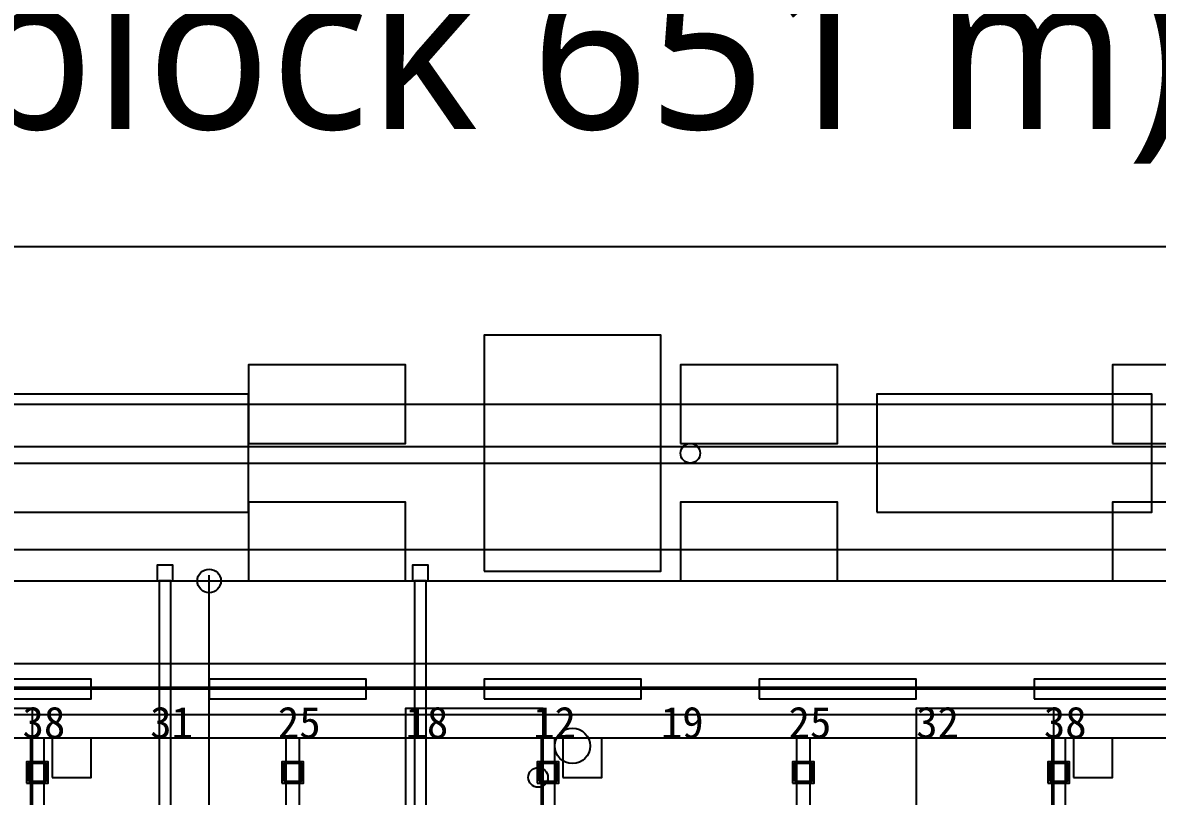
# Model space of a CAD drawing. Header units: metres. Extents: x -1640 to 1560, y -268 to 2338.
# Drawn here: x -129.5 to -71.7, y 1461 to 1500.4 of the extents above; entities that cross this region are included whole.
import ezdxf

# ---------------------------------------------------------------- set-up
doc = ezdxf.new("R2010")
doc.units = ezdxf.units.M
for name, color, linetype in [('1F_EHS_EXIT_DOOR_CONCEPT', 3, 'Continuous'), ('1F_EHS_EXTINGUISHER_HYDRANT_CABINET_CONCEPT', 1, 'Continuous'), ('1F_ELEC', 6, 'Continuous'), ('1F_STRUCT_COLUMN', 8, 'Continuous'), ('1F_SUPPORT', 4, 'Continuous'), ('1F_ZONE', 3, 'Continuous'), ('2F_EHS_EXIT_DOOR_CONCEPT', 3, 'Continuous'), ('2F_EHS_EXTINGUISHER_HYDRANT_CABINET_CONCEPT', 1, 'Continuous'), ('2F_STRUCT_COLUMN', 8, 'Continuous'), ('2F_SUPPORT', 4, 'Continuous'), ('2F_ZONE', 3, 'Continuous'), ('3F_EHS_EGRESS_DIST_M', 2, 'Continuous'), ('3F_EHS_EXIT_DOOR_CONCEPT', 3, 'Continuous'), ('3F_EHS_EXTINGUISHER_HYDRANT_CABINET_CONCEPT', 1, 'Continuous'), ('3F_SUPPORT', 4, 'Continuous'), ('3F_ZONE', 3, 'Continuous'), ('4F_DCC', 3, 'Continuous'), ('4F_MAU', 2, 'Continuous'), ('4F_STRUCT_PLENUM_TRUSS_CONCEPT', 9, 'Continuous'), ('4F_SUPPORT', 4, 'Continuous'), ('4F_ZONE', 3, 'Continuous'), ('5F_EHS_EXIT_DOOR_CONCEPT', 3, 'Continuous'), ('5F_EHS_EXTINGUISHER_HYDRANT_CABINET_CONCEPT', 1, 'Continuous'), ('5F_ELEC', 6, 'Continuous'), ('5F_STRUCT_COLUMN', 8, 'Continuous'), ('5F_SUPPORT', 4, 'Continuous'), ('5F_ZONE', 3, 'Continuous'), ('6F_EHS_EXIT_DOOR_CONCEPT', 3, 'Continuous'), ('6F_EHS_EXTINGUISHER_HYDRANT_CABINET_CONCEPT', 1, 'Continuous'), ('6F_STRUCT_COLUMN', 8, 'Continuous'), ('6F_SUPPORT', 4, 'Continuous'), ('6F_ZONE', 3, 'Continuous'), ('7F_EHS_EGRESS_DIST_M', 2, 'Continuous'), ('7F_EHS_EXIT_DOOR_CONCEPT', 3, 'Continuous'), ('7F_EHS_EXTINGUISHER_HYDRANT_CABINET_CONCEPT', 1, 'Continuous'), ('7F_SUPPORT', 4, 'Continuous'), ('7F_ZONE', 3, 'Continuous'), ('8F_DCC', 3, 'Continuous'), ('8F_MAU', 2, 'Continuous'), ('8F_STRUCT_PLENUM_TRUSS_CONCEPT', 9, 'Continuous'), ('8F_SUPPORT', 4, 'Continuous'), ('8F_ZONE', 3, 'Continuous'), ('EHS_TREATED_EXHAUST', 30, 'Continuous'), ('OUTLINE', 7, 'Continuous'), ('RF_RSC', 4, 'Continuous'), ('RF_STACK', 2, 'Continuous'), ('TEXT', 7, 'Continuous'), ('UTIL_CHW.R_CONCEPT', 2, 'Continuous'), ('UTIL_CHW.S_CONCEPT', 1, 'Continuous'), ('UTIL_ELEC.EMERG_CONCEPT', 4, 'Continuous'), ('UTIL_ELEC.LV_CONCEPT', 2, 'Continuous'), ('UTIL_ELEC.LV_RISER', 2, 'Continuous'), ('UTIL_ELEC.MV_CONCEPT', 1, 'Continuous'), ('UTIL_ELEC.UPS_CONCEPT', 3, 'Continuous'), ('UTIL_EXH.HEAT_CONCEPT', 1, 'Continuous'), ('UTIL_EXH.VOC_CONCEPT', 6, 'Continuous')]:
    doc.layers.add(name, color=color, linetype=linetype)
doc.styles.add('KO', font='malgun.ttf')

msp = doc.modelspace()

# ---------------------------------------------------------------- linework, layer by layer
at = {"layer": '1F_EHS_EXIT_DOOR_CONCEPT'}
msp.add_circle((-101.5, 1463.6), 0.9, dxfattribs=at)
at = {"layer": '1F_EHS_EXTINGUISHER_HYDRANT_CABINET_CONCEPT'}
for centre in [(-95.5, 1478.5), (-103.25, 1462)]:
    msp.add_circle(centre, 0.5, dxfattribs=at)
at = {"layer": '1F_ELEC'}
for points in [[(-118, 1479), (-110, 1479), (-110, 1483), (-118, 1483)], [(-96, 1479), (-88, 1479), (-88, 1483), (-96, 1483)], [(-74, 1479), (-66, 1479), (-66, 1483), (-74, 1483)], [(-118, 1472), (-110, 1472), (-110, 1476), (-118, 1476)], [(-96, 1472), (-88, 1472), (-88, 1476), (-96, 1476)], [(-74, 1472), (-66, 1472), (-66, 1476), (-74, 1476)]]:
    msp.add_lwpolyline(points, close=True, dxfattribs=at)
at = {"layer": '1F_STRUCT_COLUMN'}
for points in [[(-129.3, 1461.7), (-128.2, 1461.7), (-128.2, 1462.8), (-129.3, 1462.8)], [(-116.3, 1461.7), (-115.2, 1461.7), (-115.2, 1462.8), (-116.3, 1462.8)], [(-103.3, 1461.7), (-102.2, 1461.7), (-102.2, 1462.8), (-103.3, 1462.8)], [(-90.3, 1461.7), (-89.2, 1461.7), (-89.2, 1462.8), (-90.3, 1462.8)], [(-77.3, 1461.7), (-76.2, 1461.7), (-76.2, 1462.8), (-77.3, 1462.8)]]:
    msp.add_lwpolyline(points, close=True, dxfattribs=at)
at = {"layer": '1F_SUPPORT'}
msp.add_lwpolyline([(-106, 1472.5), (-97, 1472.5), (-97, 1484.5), (-106, 1484.5)], close=True, dxfattribs=at)
at = {"layer": '1F_ZONE'}
msp.add_lwpolyline([(-280, 1306), (-3.5, 1306), (-3.5, 1464), (-280, 1464)], close=True, dxfattribs=at)
at = {"layer": '2F_EHS_EXIT_DOOR_CONCEPT'}
msp.add_circle((-101.5, 1463.6), 0.9, dxfattribs=at)
at = {"layer": '2F_EHS_EXTINGUISHER_HYDRANT_CABINET_CONCEPT'}
msp.add_circle((-95.5, 1478.5), 0.5, dxfattribs=at)
at = {"layer": '2F_STRUCT_COLUMN'}
for points in [[(-129.2, 1461.8), (-128.3, 1461.8), (-128.3, 1462.7), (-129.2, 1462.7)], [(-116.2, 1461.8), (-115.3, 1461.8), (-115.3, 1462.7), (-116.2, 1462.7)], [(-103.2, 1461.8), (-102.3, 1461.8), (-102.3, 1462.7), (-103.2, 1462.7)], [(-90.2, 1461.8), (-89.3, 1461.8), (-89.3, 1462.7), (-90.2, 1462.7)], [(-77.2, 1461.8), (-76.3, 1461.8), (-76.3, 1462.7), (-77.2, 1462.7)]]:
    msp.add_lwpolyline(points, close=True, dxfattribs=at)
at = {"layer": '2F_SUPPORT'}
msp.add_lwpolyline([(-106, 1472.5), (-97, 1472.5), (-97, 1484.5), (-106, 1484.5)], close=True, dxfattribs=at)
at = {"layer": '2F_ZONE'}
msp.add_lwpolyline([(-280, 1306), (-3.5, 1306), (-3.5, 1464), (-280, 1464)], close=True, dxfattribs=at)
at = {"layer": '3F_EHS_EXIT_DOOR_CONCEPT'}
msp.add_circle((-101.5, 1463.6), 0.9, dxfattribs=at)
at = {"layer": '3F_EHS_EXTINGUISHER_HYDRANT_CABINET_CONCEPT'}
msp.add_circle((-95.5, 1478.5), 0.5, dxfattribs=at)
at = {"layer": '3F_SUPPORT'}
msp.add_lwpolyline([(-106, 1472.5), (-97, 1472.5), (-97, 1484.5), (-106, 1484.5)], close=True, dxfattribs=at)
at = {"layer": '3F_ZONE'}
msp.add_lwpolyline([(-280, 1306), (-3.5, 1306), (-3.5, 1464), (-280, 1464)], close=True, dxfattribs=at)
at = {"layer": '4F_DCC'}
for points in [[(-134, 1466), (-126, 1466), (-126, 1467), (-134, 1467)], [(-120, 1466), (-112, 1466), (-112, 1467), (-120, 1467)], [(-106, 1466), (-98, 1466), (-98, 1467), (-106, 1467)], [(-92, 1466), (-84, 1466), (-84, 1467), (-92, 1467)], [(-78, 1466), (-70, 1466), (-70, 1467), (-78, 1467)]]:
    msp.add_lwpolyline(points, close=True, dxfattribs=at)
at = {"layer": '4F_MAU'}
for points in [[(-132, 1475.5), (-118, 1475.5), (-118, 1481.5), (-132, 1481.5)], [(-86, 1475.5), (-72, 1475.5), (-72, 1481.5), (-86, 1481.5)]]:
    msp.add_lwpolyline(points, close=True, dxfattribs=at)
at = {"layer": '4F_STRUCT_PLENUM_TRUSS_CONCEPT'}
for points in [[(-129.1, 1306), (-128.4, 1306), (-128.4, 1464), (-129.1, 1464)], [(-116.1, 1306), (-115.4, 1306), (-115.4, 1464), (-116.1, 1464)], [(-103.1, 1306), (-102.4, 1306), (-102.4, 1464), (-103.1, 1464)], [(-90.1, 1306), (-89.4, 1306), (-89.4, 1464), (-90.1, 1464)], [(-77.1, 1306), (-76.4, 1306), (-76.4, 1464), (-77.1, 1464)]]:
    msp.add_lwpolyline(points, close=True, dxfattribs=at)
at = {"layer": '4F_SUPPORT'}
msp.add_lwpolyline([(-106, 1472.5), (-97, 1472.5), (-97, 1484.5), (-106, 1484.5)], close=True, dxfattribs=at)
at = {"layer": '4F_ZONE'}
msp.add_lwpolyline([(-280, 1306), (-3.5, 1306), (-3.5, 1464), (-280, 1464)], close=True, dxfattribs=at)
at = {"layer": '5F_EHS_EXIT_DOOR_CONCEPT'}
msp.add_circle((-101.5, 1463.6), 0.9, dxfattribs=at)
at = {"layer": '5F_EHS_EXTINGUISHER_HYDRANT_CABINET_CONCEPT'}
for centre in [(-95.5, 1478.5), (-103.25, 1462)]:
    msp.add_circle(centre, 0.5, dxfattribs=at)
at = {"layer": '5F_ELEC'}
for points in [[(-118, 1479), (-110, 1479), (-110, 1483), (-118, 1483)], [(-96, 1479), (-88, 1479), (-88, 1483), (-96, 1483)], [(-74, 1479), (-66, 1479), (-66, 1483), (-74, 1483)], [(-118, 1472), (-110, 1472), (-110, 1476), (-118, 1476)], [(-96, 1472), (-88, 1472), (-88, 1476), (-96, 1476)], [(-74, 1472), (-66, 1472), (-66, 1476), (-74, 1476)]]:
    msp.add_lwpolyline(points, close=True, dxfattribs=at)
at = {"layer": '5F_STRUCT_COLUMN'}
for points in [[(-129.3, 1461.7), (-128.2, 1461.7), (-128.2, 1462.8), (-129.3, 1462.8)], [(-116.3, 1461.7), (-115.2, 1461.7), (-115.2, 1462.8), (-116.3, 1462.8)], [(-103.3, 1461.7), (-102.2, 1461.7), (-102.2, 1462.8), (-103.3, 1462.8)], [(-90.3, 1461.7), (-89.2, 1461.7), (-89.2, 1462.8), (-90.3, 1462.8)], [(-77.3, 1461.7), (-76.2, 1461.7), (-76.2, 1462.8), (-77.3, 1462.8)]]:
    msp.add_lwpolyline(points, close=True, dxfattribs=at)
at = {"layer": '5F_SUPPORT'}
msp.add_lwpolyline([(-106, 1472.5), (-97, 1472.5), (-97, 1484.5), (-106, 1484.5)], close=True, dxfattribs=at)
at = {"layer": '5F_ZONE'}
msp.add_lwpolyline([(-280, 1306), (-3.5, 1306), (-3.5, 1464), (-280, 1464)], close=True, dxfattribs=at)
at = {"layer": '6F_EHS_EXIT_DOOR_CONCEPT'}
msp.add_circle((-101.5, 1463.6), 0.9, dxfattribs=at)
at = {"layer": '6F_EHS_EXTINGUISHER_HYDRANT_CABINET_CONCEPT'}
msp.add_circle((-95.5, 1478.5), 0.5, dxfattribs=at)
at = {"layer": '6F_STRUCT_COLUMN'}
for points in [[(-129.2, 1461.8), (-128.3, 1461.8), (-128.3, 1462.7), (-129.2, 1462.7)], [(-116.2, 1461.8), (-115.3, 1461.8), (-115.3, 1462.7), (-116.2, 1462.7)], [(-103.2, 1461.8), (-102.3, 1461.8), (-102.3, 1462.7), (-103.2, 1462.7)], [(-90.2, 1461.8), (-89.3, 1461.8), (-89.3, 1462.7), (-90.2, 1462.7)], [(-77.2, 1461.8), (-76.3, 1461.8), (-76.3, 1462.7), (-77.2, 1462.7)]]:
    msp.add_lwpolyline(points, close=True, dxfattribs=at)
at = {"layer": '6F_SUPPORT'}
msp.add_lwpolyline([(-106, 1472.5), (-97, 1472.5), (-97, 1484.5), (-106, 1484.5)], close=True, dxfattribs=at)
at = {"layer": '6F_ZONE'}
msp.add_lwpolyline([(-280, 1306), (-3.5, 1306), (-3.5, 1464), (-280, 1464)], close=True, dxfattribs=at)
at = {"layer": '7F_EHS_EXIT_DOOR_CONCEPT'}
msp.add_circle((-101.5, 1463.6), 0.9, dxfattribs=at)
at = {"layer": '7F_EHS_EXTINGUISHER_HYDRANT_CABINET_CONCEPT'}
msp.add_circle((-95.5, 1478.5), 0.5, dxfattribs=at)
at = {"layer": '7F_SUPPORT'}
msp.add_lwpolyline([(-106, 1472.5), (-97, 1472.5), (-97, 1484.5), (-106, 1484.5)], close=True, dxfattribs=at)
at = {"layer": '7F_ZONE'}
msp.add_lwpolyline([(-280, 1306), (-3.5, 1306), (-3.5, 1464), (-280, 1464)], close=True, dxfattribs=at)
at = {"layer": '8F_DCC'}
for points in [[(-134, 1466), (-126, 1466), (-126, 1467), (-134, 1467)], [(-120, 1466), (-112, 1466), (-112, 1467), (-120, 1467)], [(-106, 1466), (-98, 1466), (-98, 1467), (-106, 1467)], [(-92, 1466), (-84, 1466), (-84, 1467), (-92, 1467)], [(-78, 1466), (-70, 1466), (-70, 1467), (-78, 1467)]]:
    msp.add_lwpolyline(points, close=True, dxfattribs=at)
at = {"layer": '8F_MAU'}
for points in [[(-132, 1475.5), (-118, 1475.5), (-118, 1481.5), (-132, 1481.5)], [(-86, 1475.5), (-72, 1475.5), (-72, 1481.5), (-86, 1481.5)]]:
    msp.add_lwpolyline(points, close=True, dxfattribs=at)
at = {"layer": '8F_STRUCT_PLENUM_TRUSS_CONCEPT'}
for points in [[(-129.1, 1306), (-128.4, 1306), (-128.4, 1464), (-129.1, 1464)], [(-116.1, 1306), (-115.4, 1306), (-115.4, 1464), (-116.1, 1464)], [(-103.1, 1306), (-102.4, 1306), (-102.4, 1464), (-103.1, 1464)], [(-90.1, 1306), (-89.4, 1306), (-89.4, 1464), (-90.1, 1464)], [(-77.1, 1306), (-76.4, 1306), (-76.4, 1464), (-77.1, 1464)]]:
    msp.add_lwpolyline(points, close=True, dxfattribs=at)
at = {"layer": '8F_SUPPORT'}
msp.add_lwpolyline([(-106, 1472.5), (-97, 1472.5), (-97, 1484.5), (-106, 1484.5)], close=True, dxfattribs=at)
at = {"layer": '8F_ZONE'}
msp.add_lwpolyline([(-280, 1306), (-3.5, 1306), (-3.5, 1464), (-280, 1464)], close=True, dxfattribs=at)
at = {"layer": 'EHS_TREATED_EXHAUST'}
for points in [[(-122.65, 1472), (-121.85, 1472), (-121.85, 1472.8), (-122.65, 1472.8)], [(-122.65, 1472), (-121.85, 1472), (-121.85, 1472.8), (-122.65, 1472.8)], [(-109.65, 1472), (-108.85, 1472), (-108.85, 1472.8), (-109.65, 1472.8)], [(-109.65, 1472), (-108.85, 1472), (-108.85, 1472.8), (-109.65, 1472.8)], [(-122.55, 1310), (-121.95, 1310), (-121.95, 1472), (-122.55, 1472)], [(-122.55, 1310), (-121.95, 1310), (-121.95, 1472), (-122.55, 1472)], [(-109.55, 1310), (-108.95, 1310), (-108.95, 1472), (-109.55, 1472)], [(-109.55, 1310), (-108.95, 1310), (-108.95, 1472), (-109.55, 1472)]]:
    msp.add_lwpolyline(points, close=True, dxfattribs=at)
at = {"layer": 'OUTLINE'}
msp.add_lwpolyline([(-306, 1281), (345, 1281), (345, 1489), (-306, 1489)], close=True, dxfattribs=at)
at = {"layer": 'RF_RSC'}
for points in [[(-136, 1460.5), (-129, 1460.5), (-129, 1465.5), (-136, 1465.5)], [(-110, 1460.5), (-103, 1460.5), (-103, 1465.5), (-110, 1465.5)], [(-84, 1460.5), (-77, 1460.5), (-77, 1465.5), (-84, 1465.5)]]:
    msp.add_lwpolyline(points, close=True, dxfattribs=at)
at = {"layer": 'RF_STACK'}
for points in [[(-128, 1462), (-126, 1462), (-126, 1464), (-128, 1464)], [(-102, 1462), (-100, 1462), (-100, 1464), (-102, 1464)], [(-76, 1462), (-74, 1462), (-74, 1464), (-76, 1464)]]:
    msp.add_lwpolyline(points, close=True, dxfattribs=at)
at = {"layer": 'UTIL_CHW.R_CONCEPT'}
msp.add_line((-275.2, 1467.8), (294.8, 1467.8), dxfattribs=at)
msp.add_line((-275.2, 1467.8), (294.8, 1467.8), dxfattribs=at)
at = {"layer": 'UTIL_CHW.S_CONCEPT'}
msp.add_line((-276.5, 1466.5), (293.5, 1466.5), dxfattribs=at)
msp.add_line((-276.5, 1466.5), (293.5, 1466.5), dxfattribs=at)
at = {"layer": 'UTIL_ELEC.EMERG_CONCEPT'}
for p in [(-284.3, 1481), (-280.3, 1481)]:
    msp.add_line(p, (291.3, 1481), dxfattribs=at)
at = {"layer": 'UTIL_ELEC.LV_CONCEPT'}
msp.add_line((-120, 1311.7), (-120, 1472.3), dxfattribs=at)
msp.add_line((-120, 1311.7), (-120, 1472.3), dxfattribs=at)
at = {"layer": 'UTIL_ELEC.LV_RISER'}
msp.add_circle((-120, 1472), 0.6, dxfattribs=at)
msp.add_circle((-120, 1472), 0.6, dxfattribs=at)
at = {"layer": 'UTIL_ELEC.MV_CONCEPT'}
for p, q in [((-282.4, 1473.6), (291.4, 1473.6)), ((-282.4, 1473.6), (291.4, 1473.6)), ((-282.4, 1472), (291.4, 1472)), ((-282.4, 1472), (291.4, 1472))]:
    msp.add_line(p, q, dxfattribs=at)
at = {"layer": 'UTIL_ELEC.UPS_CONCEPT'}
msp.add_line((-254.3, 1478), (291.3, 1478), dxfattribs=at)
msp.add_line((-254.3, 1478), (291.3, 1478), dxfattribs=at)
at = {"layer": 'UTIL_EXH.HEAT_CONCEPT'}
for p, q in [((-266.55, 1478.84), (302.55, 1478.84)), ((-278.4, 1466.6), (295.4, 1466.6)), ((-278.4, 1466.6), (295.4, 1466.6))]:
    msp.add_line(p, q, dxfattribs=at)
at = {"layer": 'UTIL_EXH.VOC_CONCEPT'}
for p, q in [((-266.55, 1481), (302.55, 1481)), ((-278.4, 1465.2), (295.4, 1465.2)), ((-278.4, 1465.2), (295.4, 1465.2))]:
    msp.add_line(p, q, dxfattribs=at)

# ---------------------------------------------------------------- texts
at = {"layer": '3F_EHS_EGRESS_DIST_M'}
for s, p in [('38', (-129.5, 1464)), ('31', (-123, 1464)), ('25', (-116.5, 1464)), ('18', (-110, 1464)), ('12', (-103.5, 1464)), ('19', (-97, 1464)), ('25', (-90.5, 1464)), ('32', (-84, 1464)), ('38', (-77.5, 1464))]:
    msp.add_text(s, height=1.6, dxfattribs=at).set_placement(p)
at = {"layer": '7F_EHS_EGRESS_DIST_M'}
for s, p in [('38', (-129.5, 1464)), ('31', (-123, 1464)), ('25', (-116.5, 1464)), ('18', (-110, 1464)), ('12', (-103.5, 1464)), ('19', (-97, 1464)), ('25', (-90.5, 1464)), ('32', (-84, 1464)), ('38', (-77.5, 1464))]:
    msp.add_text(s, height=1.6, dxfattribs=at).set_placement(p)
at = {"layer": 'TEXT', "style": 'KO'}
msp.add_text('P3 FAB  main body 623 m (incl. end block 651 m) x 208 m  [measured from satellite imagery]', height=8, dxfattribs=at).set_placement((-306, 1495))

doc.saveas('drawing.dxf')
